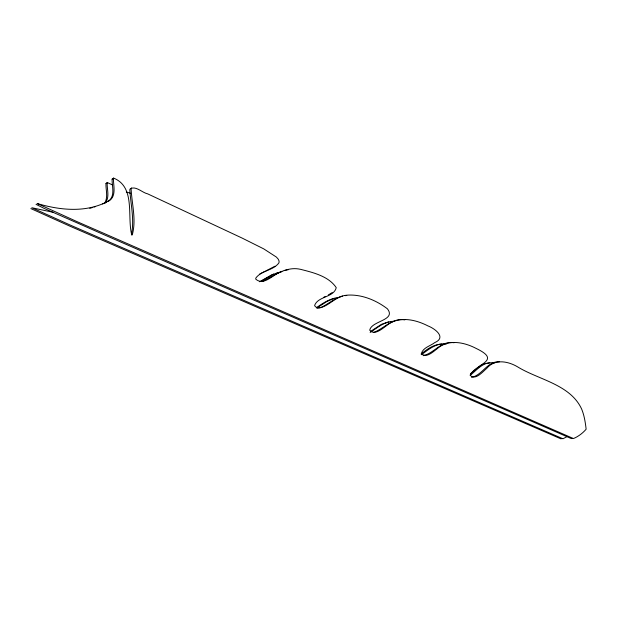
<?xml version="1.0" encoding="UTF-8"?>
<svg xmlns="http://www.w3.org/2000/svg" width="617" height="617" viewBox="0 0 617 617"><rect width="100%" height="100%" fill="white"/><g stroke="black" fill="none" stroke-linecap="round" stroke-linejoin="round"><path stroke-width="0.93" d="M131.421 234.745C134.575 219.853 130.727 204.643 129.801 189.727L130.287 188.794C135.956 185.57 142.141 192.697 147.633 193.838L242.203 238.116L263.775 248.898L276.401 257.081L278.282 259.225L279.092 261.114L278.977 262.788C273.493 270.608 261.346 270.315 255.777 278.136L255.739 279.123C263.914 286.519 273.855 273.647 281.892 271.341M105.106 202.391C108.16 196.522 105.715 189.735 105.962 183.604L107.497 182.632L112.279 184.83M131.591 187.923L131.105 188.856C131.853 204.088 136.48 219.953 132.254 234.946L131.768 234.984C126.909 216.69 135.748 187.082 113.705 178.143L112.132 179.138C111.816 186.118 115.31 195.049 109.232 200.556M113.389 178.228C113.327 186.01 116.975 197.147 107.882 201.497M107.181 182.725C106.888 189.265 109.857 196.985 105.414 202.808M470.563 373.647L481.029 365.179M470.501 375.121C477.234 369.506 484.214 360.837 494.078 363.074M421.033 354.058C427.072 349.222 433.759 344.209 441.849 344.132M107.497 182.632L105.962 183.604M112.132 179.138L113.705 178.143M370.562 331.445L381.391 324.349L388.617 321.966M332.193 292.574L328.259 295.003M567.439 436.404L562.951 438.772L71.371 225.567L31.868 207.744L53.579 212.387M316.86 307.397C323.686 302.538 331.152 297.872 339.751 297.363M421.542 354.69C428.761 349.237 436.651 342.697 446.361 343.97M274.958 266.22L265.819 270.956M259.603 281.753L272.112 274.619L281.159 271.989M261.184 281.229L273.717 274.087M370.154 332.47C377.45 327.704 384.561 321.31 393.808 321.287M316.976 307.883L326.871 301.536L333.882 298.427M109.132 200.656C86.958 213.089 60.551 210.459 37.082 203.471L77.14 221.68L573.448 438.54C578.144 436.666 582.841 433.088 586.135 429.208C585.348 422.375 584.276 415.457 581.646 409.056C570.285 384.399 538.68 379.779 517.817 366.984C508.207 361.2 494.765 358.554 486.705 368.418C482.641 371.781 475.352 380.851 470.085 375.229C475.877 363.467 502.547 360.999 475.915 348.32C463.999 342.096 448.027 338.957 437.075 348.798C433.18 351.744 425.877 358.801 421.45 353.425C422.961 347.641 430.427 345.952 434.777 342.597C446.855 337.352 434.784 328.506 427.866 325.876C415.187 319.336 398.397 315.734 386.443 325.73C382.185 328.738 374.403 335.825 369.722 330.234C371.318 320.747 396.577 320.493 387.407 308.816C375.977 300.07 361.315 294.054 346.739 295.188C336.712 296.098 329.509 303.51 320.832 307.544M259.765 273.994L262.665 272.483M323.709 297.317L325.236 296.546M562.234 438.448L560.884 438.818L70.238 226.331L30.85 208.585M263.42 272.097L265.025 271.333M106.325 202.353L102.599 203.949M481.831 364.701L484.314 363.652L489.458 363.012M572.244 438.425L571.327 438.587L103.648 234.568L44.046 208.353L36.025 204.343M262.649 281.429C274.48 275.521 286.273 266.081 300.471 269.313C313.12 272.537 328.668 276.192 336.242 287.661C333.913 297.556 317.855 296.145 314.601 305.515C315.488 307.798 318.449 307.875 320.508 307.613M342.636 296.129C333.273 298.52 326.971 307.868 316.945 308.176M94.123 207.019L95.512 206.564M89.75 208.33L92.735 207.474M373.424 332.532C384.013 328.699 392.296 317.539 404.845 319.891M284.213 270.508L288.609 269.614M276.054 273.246L279.54 272.529M471.488 377.326C482.363 375.375 487.353 360.953 499.4 361.786M423.131 355.685C434.16 353.333 441.41 340.268 454.081 342.751M391.139 321.735L392.828 321.58M344.965 295.651L346.777 295.528M112.448 179.053L112.957 179.161M126.277 191.98L130.488 193.291"/></g></svg>
